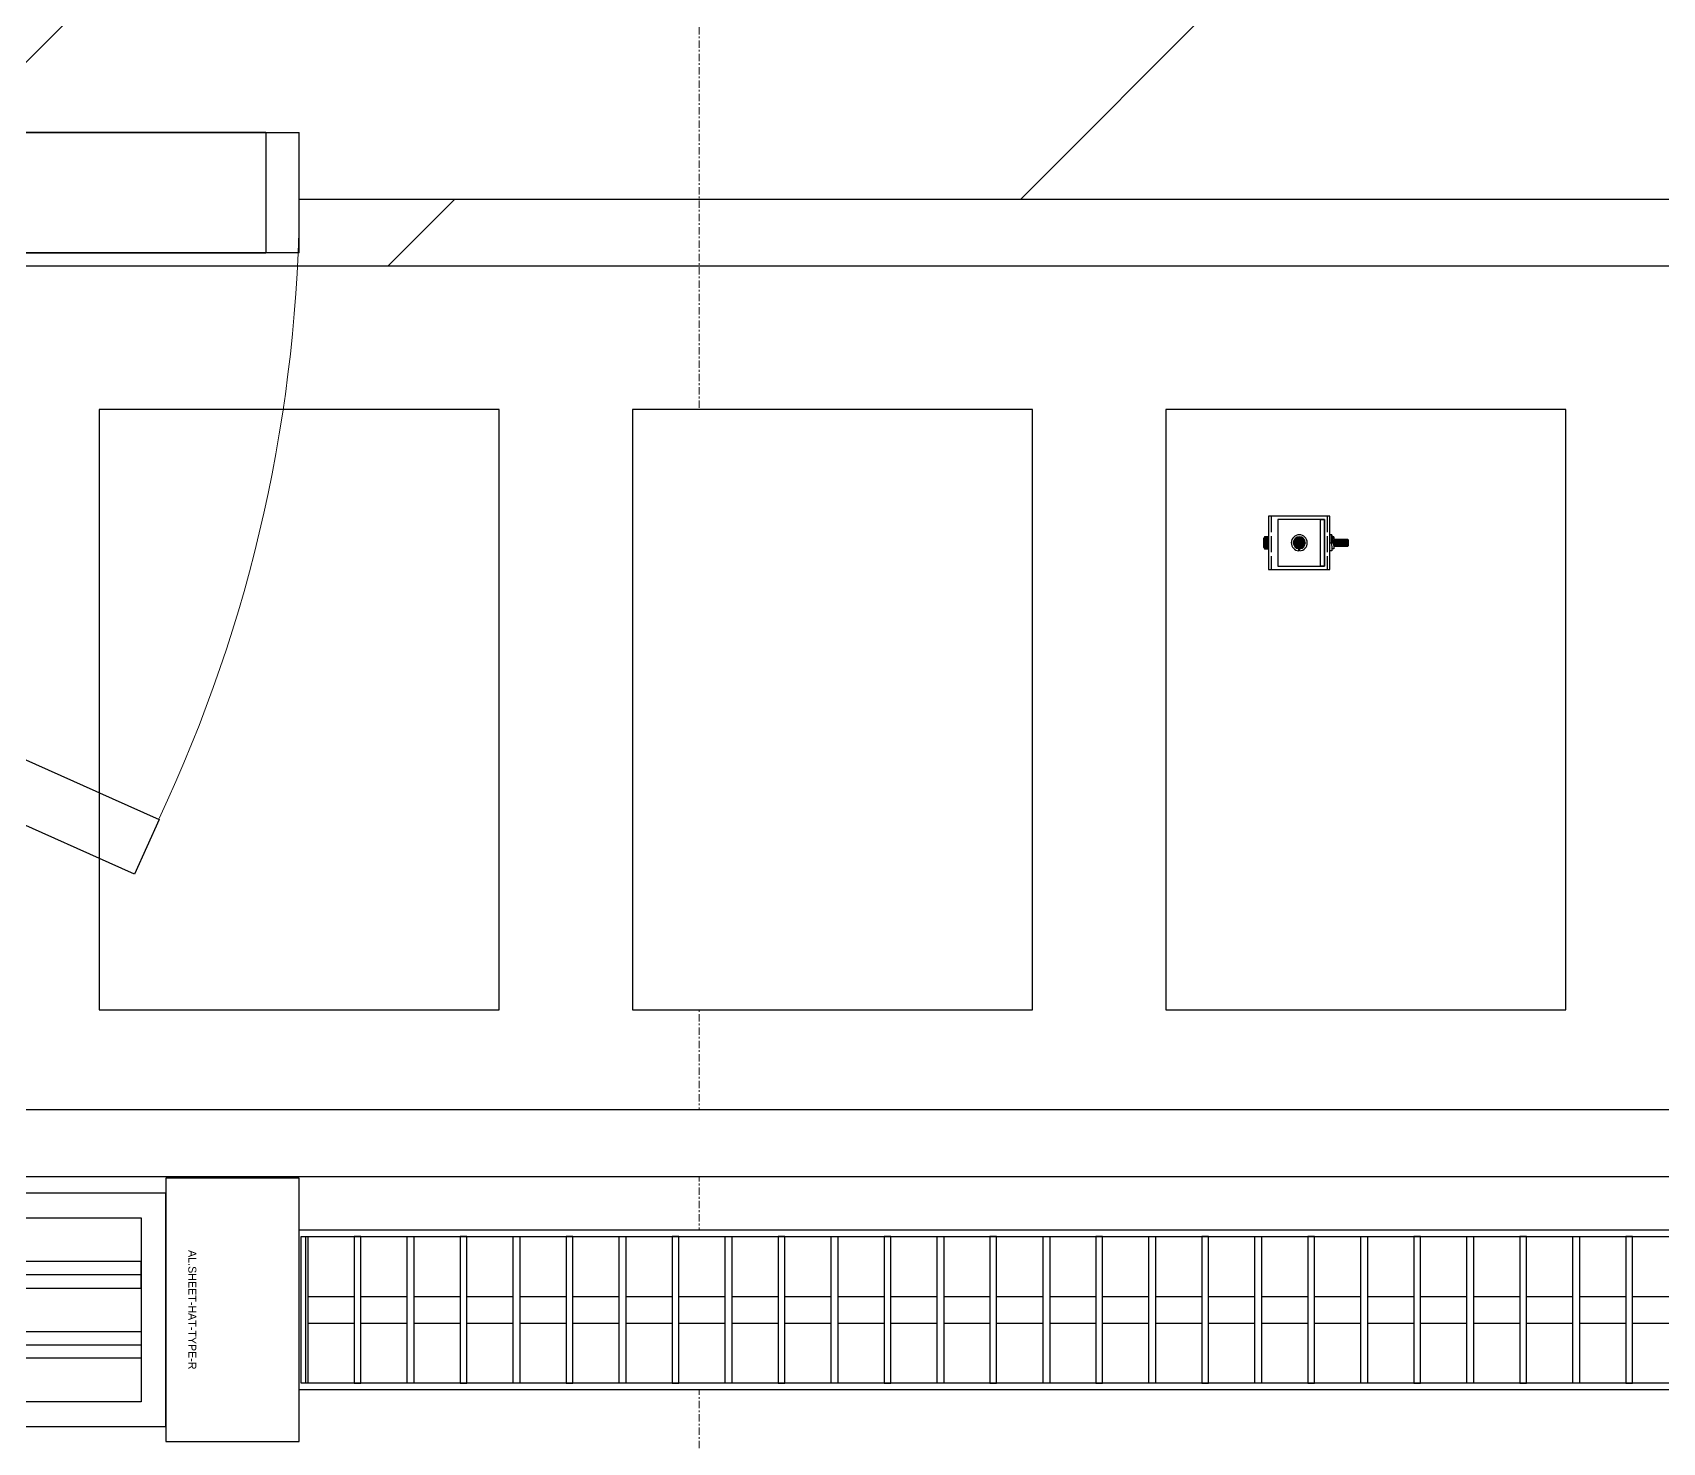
# Model space of a CAD drawing. Header units: millimetres. Extents: x -962357 to -591296, y -195428 to 59420.
# Drawn here: x -779380 to -778158, y 7013 to 8070 of the extents above; entities that cross this region are included whole.
import ezdxf
from ezdxf.enums import TextEntityAlignment as Align

# ---------------------------------------------------------------- set-up
doc = ezdxf.new("R2010")
doc.units = ezdxf.units.MM
doc.linetypes.add('ACAD_ISO02W100', pattern=[15, 12, -3])
doc.linetypes.add('DPA_Grid _ Level 100', pattern=[10, 5.5, -1.6, 1.3, -1.6])
for name, color, linetype in [('000 - CSD_PL_001 - ASCESSORIES', 251, 'Continuous'), ('000 - H A T C H', 8, 'Continuous'), ('000 - WIPEOUT', 250, 'Continuous'), ('001 - ASCESSORIES', 251, 'Continuous'), ('008 - LIGHTING', 1, 'Continuous'), ('A04_TUBE SERIES', 2, 'Continuous'), ('A11_ALU.SOLID SHEET', 2, 'Continuous')]:
    doc.layers.add(name, color=color, linetype=linetype)
for name, color, linetype, lineweight in [('A-DOOR', 3, 'Continuous', 25), ('A-DOOR-E', 2, 'Continuous', 25), ('A-DOOR-OPNG', 2, 'Continuous', 9), ('A-GLAZ-CURT', 2, 'Continuous', 9), ('A-WALL', 5, 'Continuous', 9), ('A-WALL-FNSH', 2, 'Continuous', 9), ('A-WALL-PATT', 1, 'Continuous', 9), ('S-GRID', 251, 'Continuous', 9)]:
    doc.layers.add(name, color=color, linetype=linetype, lineweight=lineweight)
doc.layers.get('000 - CSD_PL_001 - ASCESSORIES').off()

# ---------------------------------------------------------------- blocks, each defined once
blk = doc.blocks.new('PPLS-PP19_Custom Tile Pattern - Custom Tile Pattern-16106263-4180-01 LOWER PLATFORM LEVEL - REFLECTED CEILING PLAN')
at = {"layer": 'A-GLAZ-CURT'}
for p, q in [((-300, 0), (300, 0)), ((300, 0), (-300, 0)), ((-134.2, 0), (-140, 0)), ((230.1, 0), (300, 0)), ((-300, -50), (300, -50)), ((300, -50), (-300, -50))]:
    blk.add_line(p, q, dxfattribs=at)
at = {"layer": 'A-GLAZ-CURT', "flags": 128}
for points in [[(-300, 0), (-291.6, 0), (-283.3, 0), (-275.2, 0), (-267.3, 0), (-259.5, 0), (-251.8, 0), (-244.2, 0), (-236.7, 0), (-229.4, 0), (-222.1, 0), (-214.8, 0), (-207.7, 0), (-200.8, 0), (-194, 0), (-187.5, 0), (-181.4, 0)], [(-190.4, 0), (-196.4, 0), (-202.6, 0), (-209, 0), (-215.7, 0), (-222.6, 0), (-229.7, 0), (-237, 0), (-244.4, 0), (-252, 0), (-259.7, 0), (-267.5, 0), (-275.5, 0), (-283.6, 0), (-291.7, 0), (-300, 0)], [(-149.4, 0), (-141.8, 0), (-132.8, 0), (-126.1, 0)]]:
    blk.add_lwpolyline(points, dxfattribs=at)
at = {"layer": 'A-GLAZ-CURT'}
for points, knots in [([(-300, 0), (-284.7, 0), (-236.6, 0), (-176.1, 0), (-138.3, 0), (-124.9, 0)], [-5323.127839, -5323.127839, -5323.127839, -5323.127839, -4502.809032, -2700.551212, -1108.984966, -1108.984966, -1108.984966, -1108.984966]), ([(-159.2, 0), (-159.6, 0), (-163.4, 0), (-174, 0), (-185.6, 0), (-209.8, 0), (-232, 0), (-248.9, 0), (-253.5, 0), (-253.7, 0)], [-2257.973564, -2257.973564, -2257.973564, -2257.973564, -2237.412286, -2029.680487, -1755.085331, -1400.429864, -858.079193, -543.655514, -531.287897, -531.287897, -531.287897, -531.287897]), ([(-143.3, 0), (-144.7, 0), (-149.9, 0), (-162, 0), (-177.9, 0), (-199.5, 0), (-215.4, 0), (-225.5, 0), (-226.7, 0)], [-2390.191866, -2390.191866, -2390.191866, -2390.191866, -2308.929706, -2113.765672, -1763.376603, -1422.553702, -978.033455, -910.549282, -910.549282, -910.549282, -910.549282]), ([(-128, 0), (-130.6, 0), (-136.8, 0), (-144.4, 0), (-147.1, 0)], [-5691.037617, -5691.037617, -5691.037617, -5691.037617, -5508.838257, -5319.88299, -5319.88299, -5319.88299, -5319.88299]), ([(-65.9, 0), (-70.5, 0), (-83.9, 0), (-110.9, 0), (-128.7, 0), (-142.4, 0), (-143.6, 0)], [-7788.403577, -7788.403577, -7788.403577, -7788.403577, -7508.296369, -7004.680444, -6449.282163, -6393.465623, -6393.465623, -6393.465623, -6393.465623]), ([(-118.2, 0), (-119.4, 0), (-122.1, 0), (-125.4, 0), (-127, 0), (-127.4, 0)], [-164.249813, -164.249813, -164.249813, -164.249813, -98.539552, -24.539552, 0, 0, 0, 0]), ([(-126.5, 0), (-122.4, 0), (-108.7, 0), (-90.8, 0), (-77.2, 0), (-72.3, 0)], [-5231.017328, -5231.017328, -5231.017328, -5231.017328, -4994.692869, -4542.524482, -4234.633075, -4234.633075, -4234.633075, -4234.633075]), ([(-125.7, 0), (-125.3, 0), (-120.4, 0), (-107.3, 0), (-90.4, 0), (-75.3, 0), (-68.4, 0), (-65.1, 0), (-63.6, 0)], [-4082.700899, -4082.700899, -4082.700899, -4082.700899, -4054.690705, -3793.097032, -3402.597032, -3144.956779, -3050.982048, -2969.237017, -2969.237017, -2969.237017, -2969.237017]), ([(-114.9, 0), (-108, 0), (-98.7, 0), (-91.2, 0), (-90.5, 0)], [-6773.888853, -6773.888853, -6773.888853, -6773.888853, -6236.997189, -6184.855039, -6184.855039, -6184.855039, -6184.855039]), ([(-58.7, 0), (-59.6, 0), (-65.7, 0), (-81.2, 0), (-99.4, 0), (-111.4, 0), (-113.3, 0)], [-1113.463882, -1113.463882, -1113.463882, -1113.463882, -1060.00838, -740.068933, -229.489605, -123.718209, -123.718209, -123.718209, -123.718209]), ([(-39.2, 0), (-39.7, 0), (-45.3, 0), (-56.2, 0), (-75.6, 0), (-92, 0), (-103.2, 0), (-106.1, 0)], [-1826.829157, -1826.829157, -1826.829157, -1826.829157, -1792.521578, -1466.981642, -1208.454564, -789.402658, -608.943052, -608.943052, -608.943052, -608.943052]), ([(-96.4, 0), (-96.2, 0), (-90.9, 0), (-71.3, 0), (-42.5, 0), (-15.2, 0), (-3.8, 0), (-1, 0)], [-5115.12164, -5115.12164, -5115.12164, -5115.12164, -5103.229623, -4799.173296, -4065.652676, -3589.737505, -3410.081093, -3410.081093, -3410.081093, -3410.081093]), ([(-67.9, 0), (-73, 0), (-81.1, 0), (-89.2, 0), (-91.8, 0)], [-2627.997013, -2627.997013, -2627.997013, -2627.997013, -2193.204658, -1970.99776, -1970.99776, -1970.99776, -1970.99776]), ([(-79.5, 0), (-79.3, 0), (-74.9, 0), (-70.9, 0), (-67.4, 0)], [-1286.743147, -1286.743147, -1286.743147, -1286.743147, -1274.333717, -1073.56893, -1073.56893, -1073.56893, -1073.56893]), ([(-29, 0), (-34, 0), (-43.7, 0), (-55.8, 0), (-63.3, 0), (-65.5, 0)], [-2680.714891, -2680.714891, -2680.714891, -2680.714891, -2413.671296, -2161.752162, -2037.343317, -2037.343317, -2037.343317, -2037.343317]), ([(31.2, 0), (26, 0), (12, 0), (-16.9, 0), (-42.2, 0), (-56.4, 0), (-58.5, 0)], [-4496.803627, -4496.803627, -4496.803627, -4496.803627, -4222.080604, -3745.412743, -2981.410125, -2831.320802, -2831.320802, -2831.320802, -2831.320802]), ([(-49.8, 0), (-48.2, 0), (-45.4, 0), (-42.6, 0), (-41.8, 0)], [-4417.7536, -4417.7536, -4417.7536, -4417.7536, -4321.566175, -4270.495146, -4270.495146, -4270.495146, -4270.495146]), ([(71, 0), (70.7, 0), (65.3, 0), (53.5, 0), (37, 0), (24.1, 0), (12.8, 0), (-2.9, 0), (-20.6, 0), (-32.8, 0), (-42.4, 0), (-47, 0), (-47.8, 0)], [-2966.590051, -2966.590051, -2966.590051, -2966.590051, -2950.589685, -2634.532728, -2313.748533, -2106.613311, -1925.670641, -1617.263037, -1290.787923, -1039.307308, -819.71621, -773.893057, -773.893057, -773.893057, -773.893057]), ([(-45.9, 0), (-43, 0), (-37.8, 0), (-33.6, 0), (-32.3, 0)], [-3487.344885, -3487.344885, -3487.344885, -3487.344885, -3315.260113, -3238.248822, -3238.248822, -3238.248822, -3238.248822]), ([(-31.3, 0), (-28.4, 0), (-17, 0), (8.8, 0), (43.4, 0), (68.5, 0), (77.9, 0), (79.3, 0)], [-6062.162279, -6062.162279, -6062.162279, -6062.162279, -5862.463379, -5340.621928, -4573.028122, -4094.177415, -3998.447461, -3998.447461, -3998.447461, -3998.447461]), ([(2.8, 0), (-4.7, 0), (-14.7, 0), (-28.9, 0), (-31.3, 0)], [-9880.810509, -9880.810509, -9880.810509, -9880.810509, -9424.652049, -9299.586361, -9299.586361, -9299.586361, -9299.586361]), ([(-29, 0), (-28.7, 0), (-27.4, 0), (-24.5, 0), (-22.6, 0)], [-166.548282, -166.548282, -166.548282, -166.548282, -102.06493, 0, 0, 0, 0]), ([(-22.6, 0), (-20.3, 0), (-17, 0), (-12.7, 0), (-10.9, 0), (-9.9, 0)], [-56468.192263, -56468.192263, -56468.192263, -56468.192263, -56344.022017, -56303.229861, -56238.992205, -56238.992205, -56238.992205, -56238.992205]), ([(-21.2, 0), (-19.4, 0), (-11.8, 0), (-1.3, 0), (4.5, 0)], [-2989.152759, -2989.152759, -2989.152759, -2989.152759, -2864.387349, -2490.960632, -2490.960632, -2490.960632, -2490.960632]), ([(0.5, 0), (-2.2, 0), (-6.9, 0), (-11, 0), (-12.4, 0)], [-2679.34943, -2679.34943, -2679.34943, -2679.34943, -2518.50168, -2435.772209, -2435.772209, -2435.772209, -2435.772209]), ([(-3.4, 0), (-0.6, 0), (14, 0), (42.8, 0), (88.7, 0), (120.6, 0), (138.3, 0), (138.5, 0)], [-439.821474, -439.821474, -439.821474, -439.821474, -429.606584, -390.253598, -346.313304, -291.370682, -290.5735, -290.5735, -290.5735, -290.5735]), ([(3.4, 0), (4.6, 0), (8, 0), (16, 0), (22.5, 0), (24.5, 0)], [-211.182196, -211.182196, -211.182196, -211.182196, -206.416616, -198.214427, -187.717507, -187.717507, -187.717507, -187.717507]), ([(103.1, 0), (101.1, 0), (86.3, 0), (63.3, 0), (37, 0), (25.3, 0), (20.9, 0)], [-375.435014, -375.435014, -375.435014, -375.435014, -369.147452, -330.153101, -307.516438, -289.397823, -289.397823, -289.397823, -289.397823]), ([(21.5, 0), (22, 0), (24.6, 0), (31, 0), (39, 0), (48.3, 0), (52.8, 0), (53.9, 0)], [-1992.768506, -1992.768506, -1992.768506, -1992.768506, -1956.422387, -1818.904206, -1645.594513, -1443.202566, -1370.028348, -1370.028348, -1370.028348, -1370.028348]), ([(136.4, 0), (121.7, 0), (86.9, 0), (51.2, 0), (31.2, 0)], [-106.750556, -106.750556, -106.750556, -106.750556, -59.610984, 0, 0, 0, 0]), ([(36.3, 0), (37.8, 0), (46.7, 0), (52.8, 0), (56.3, 0)], [-314.598523, -314.598523, -314.598523, -314.598523, -305.899624, -292.458861, -292.458861, -292.458861, -292.458861]), ([(100.3, 0), (90.4, 0), (75.2, 0), (57.8, 0), (46.5, 0), (41.8, 0), (38.2, 0), (37.3, 0)], [-395.777283, -395.777283, -395.777283, -395.777283, -357.622665, -341.267687, -334.000314, -326.15566, -321.97841, -321.97841, -321.97841, -321.97841]), ([(39, 0), (43.3, 0), (54.4, 0), (67.2, 0), (73, 0)], [-4639.627446, -4639.627446, -4639.627446, -4639.627446, -4353.683244, -3976.823525, -3976.823525, -3976.823525, -3976.823525]), ([(96.7, 0), (97, 0), (100.3, 0), (109, 0), (120.8, 0), (139.9, 0), (160.9, 0), (176.3, 0), (182.7, 0)], [-2253.533331, -2253.533331, -2253.533331, -2253.533331, -2233.599744, -2052.234781, -1843.028543, -1530.39897, -1095.004608, -662.803921, -662.803921, -662.803921, -662.803921]), ([(131.4, 0), (132.9, 0), (139.5, 0), (148, 0), (152.6, 0)], [-625.910216, -625.910216, -625.910216, -625.910216, -618.981161, -603.66234, -603.66234, -603.66234, -603.66234]), ([(162.8, 0), (165.4, 0), (168.7, 0), (170.7, 0), (170.7, 0)], [-111.264224, -111.264224, -111.264224, -111.264224, -56.742688, -55.632112, -55.632112, -55.632112, -55.632112]), ([(300, 0), (286.5, 0), (254.2, 0), (207.1, 0), (179.8, 0), (166.2, 0), (164.9, 0)], [-285.253232, -285.253232, -285.253232, -285.253232, -244.693688, -187.987675, -143.776725, -138.771843, -138.771843, -138.771843, -138.771843]), ([(171.5, 0), (176.5, 0), (188.6, 0), (194.3, 0), (195.7, 0)], [-7971.819559, -7971.819559, -7971.819559, -7971.819559, -7784.112253, -7707.76565, -7707.76565, -7707.76565, -7707.76565]), ([(185.8, 0), (186.9, 0), (192.6, 0), (208.8, 0), (219.4, 0), (230.1, 0)], [-46.257281, -46.257281, -46.257281, -46.257281, -41.623857, -24.459831, 0, 0, 0, 0]), ([(219.8, 0), (225.3, 0), (244.4, 0), (264.9, 0), (276, 0), (279, 0)], [-6915.603924, -6915.603924, -6915.603924, -6915.603924, -6582.165592, -6068.460911, -5859.388289, -5859.388289, -5859.388289, -5859.388289]), ([(286.1, 0), (286.6, 0), (288.3, 0), (293.6, 0), (297.8, 0), (300, 0)], [-4011.010929, -4011.010929, -4011.010929, -4011.010929, -3959.664717, -3862.421465, -3746.95702, -3746.95702, -3746.95702, -3746.95702])]:
    blk.add_open_spline(points, degree=3, knots=knots, dxfattribs=at)
for points in [[(-122.9, 0), (-125.3, 0), (-129.6, 0), (-133.8, 0)], [(-108.5, 0), (-104.3, 0), (-99.2, 0), (-91.5, 0)], [(67.8, 0), (71.7, 0), (75.7, 0), (79.6, 0)]]:
    blk.add_open_spline(points, degree=3, dxfattribs=at)
blk = doc.blocks.new('PPLS-PP19_Custom Tile Pattern - Custom Tile Pattern-V100-4180-01 LOWER PLATFORM LEVEL - REFLECTED CEILING PLAN')
at = {"layer": 'A-GLAZ-CURT'}
for p, q in [((-300, 0), (300, 0)), ((300, 0), (-300, 0)), ((-134.2, 0), (-140, 0)), ((230.1, 0), (300, 0))]:
    blk.add_line(p, q, dxfattribs=at)
at = {"layer": 'A-GLAZ-CURT', "flags": 128}
for points in [[(-300, 0), (-291.6, 0), (-283.3, 0), (-275.2, 0), (-267.3, 0), (-259.5, 0), (-251.8, 0), (-244.2, 0), (-236.7, 0), (-229.4, 0), (-222.1, 0), (-214.8, 0), (-207.7, 0), (-200.8, 0), (-194, 0), (-187.5, 0), (-181.4, 0)], [(-190.4, 0), (-196.4, 0), (-202.6, 0), (-209, 0), (-215.7, 0), (-222.6, 0), (-229.7, 0), (-237, 0), (-244.4, 0), (-252, 0), (-259.7, 0), (-267.5, 0), (-275.5, 0), (-283.6, 0), (-291.7, 0), (-300, 0)], [(-149.4, 0), (-141.8, 0), (-132.8, 0), (-126.1, 0)]]:
    blk.add_lwpolyline(points, dxfattribs=at)
at = {"layer": 'A-GLAZ-CURT'}
for points, knots in [([(-300, 0), (-284.7, 0), (-236.6, 0), (-176.1, 0), (-138.3, 0), (-124.9, 0)], [-5323.127839, -5323.127839, -5323.127839, -5323.127839, -4502.809032, -2700.551212, -1108.984966, -1108.984966, -1108.984966, -1108.984966]), ([(-159.2, 0), (-159.6, 0), (-163.4, 0), (-174, 0), (-185.6, 0), (-209.8, 0), (-232, 0), (-248.9, 0), (-253.5, 0), (-253.7, 0)], [-2257.973564, -2257.973564, -2257.973564, -2257.973564, -2237.412286, -2029.680487, -1755.085331, -1400.429864, -858.079193, -543.655514, -531.287897, -531.287897, -531.287897, -531.287897]), ([(-143.3, 0), (-144.7, 0), (-149.9, 0), (-162, 0), (-177.9, 0), (-199.5, 0), (-215.4, 0), (-225.5, 0), (-226.7, 0)], [-2390.191866, -2390.191866, -2390.191866, -2390.191866, -2308.929706, -2113.765672, -1763.376603, -1422.553702, -978.033455, -910.549282, -910.549282, -910.549282, -910.549282]), ([(-128, 0), (-130.6, 0), (-136.8, 0), (-144.4, 0), (-147.1, 0)], [-5691.037617, -5691.037617, -5691.037617, -5691.037617, -5508.838257, -5319.88299, -5319.88299, -5319.88299, -5319.88299]), ([(-65.9, 0), (-70.5, 0), (-83.9, 0), (-110.9, 0), (-128.7, 0), (-142.4, 0), (-143.6, 0)], [-7788.403577, -7788.403577, -7788.403577, -7788.403577, -7508.296369, -7004.680444, -6449.282163, -6393.465623, -6393.465623, -6393.465623, -6393.465623]), ([(-118.2, 0), (-119.4, 0), (-122.1, 0), (-125.4, 0), (-127, 0), (-127.4, 0)], [-164.249813, -164.249813, -164.249813, -164.249813, -98.539552, -24.539552, 0, 0, 0, 0]), ([(-126.5, 0), (-122.4, 0), (-108.7, 0), (-90.8, 0), (-77.2, 0), (-72.3, 0)], [-5231.017328, -5231.017328, -5231.017328, -5231.017328, -4994.692869, -4542.524482, -4234.633075, -4234.633075, -4234.633075, -4234.633075]), ([(-125.7, 0), (-125.3, 0), (-120.4, 0), (-107.3, 0), (-90.4, 0), (-75.3, 0), (-68.4, 0), (-65.1, 0), (-63.6, 0)], [-4082.700899, -4082.700899, -4082.700899, -4082.700899, -4054.690705, -3793.097032, -3402.597032, -3144.956779, -3050.982048, -2969.237017, -2969.237017, -2969.237017, -2969.237017]), ([(-114.9, 0), (-108, 0), (-98.7, 0), (-91.2, 0), (-90.5, 0)], [-6773.888853, -6773.888853, -6773.888853, -6773.888853, -6236.997189, -6184.855039, -6184.855039, -6184.855039, -6184.855039]), ([(-58.7, 0), (-59.6, 0), (-65.7, 0), (-81.2, 0), (-99.4, 0), (-111.4, 0), (-113.3, 0)], [-1113.463882, -1113.463882, -1113.463882, -1113.463882, -1060.00838, -740.068933, -229.489605, -123.718209, -123.718209, -123.718209, -123.718209]), ([(-58, 0), (-62.7, 0), (-75.7, 0), (-92, 0), (-103.2, 0), (-106.1, 0)], [-1461.463326, -1461.463326, -1461.463326, -1461.463326, -1208.454564, -789.402658, -608.943052, -608.943052, -608.943052, -608.943052]), ([(-96.4, 0), (-96.2, 0), (-90.9, 0), (-77.3, 0), (-63.7, 0), (-55.8, 0)], [-5115.12164, -5115.12164, -5115.12164, -5115.12164, -5103.229623, -4799.173296, -4384.389977, -4384.389977, -4384.389977, -4384.389977]), ([(-67.9, 0), (-73, 0), (-81.1, 0), (-89.2, 0), (-91.8, 0)], [-2627.997013, -2627.997013, -2627.997013, -2627.997013, -2193.204658, -1970.99776, -1970.99776, -1970.99776, -1970.99776]), ([(-79.5, 0), (-79.3, 0), (-74.9, 0), (-70.9, 0), (-67.4, 0)], [-1286.743147, -1286.743147, -1286.743147, -1286.743147, -1274.333717, -1073.56893, -1073.56893, -1073.56893, -1073.56893]), ([(-54.6, 0), (-48.9, 0), (-34, 0), (-15.2, 0), (-3.8, 0), (-1, 0)], [-4364.727265, -4364.727265, -4364.727265, -4364.727265, -4065.652676, -3589.737505, -3410.081093, -3410.081093, -3410.081093, -3410.081093]), ([(-29, 0), (-34, 0), (-42, 0), (-50.1, 0), (-53.2, 0)], [-2680.714891, -2680.714891, -2680.714891, -2680.714891, -2413.671296, -2251.800508, -2251.800508, -2251.800508, -2251.800508]), ([(-39.2, 0), (-39.7, 0), (-43.5, 0), (-47.6, 0), (-51.4, 0)], [-1826.829157, -1826.829157, -1826.829157, -1826.829157, -1792.521578, -1583.251936, -1583.251936, -1583.251936, -1583.251936]), ([(31.2, 0), (26, 0), (12, 0), (-16.6, 0), (-38.9, 0), (-50.9, 0)], [-4496.803627, -4496.803627, -4496.803627, -4496.803627, -4222.080604, -3745.412743, -2997.869085, -2997.869085, -2997.869085, -2997.869085]), ([(-49.8, 0), (-48.2, 0), (-45.4, 0), (-42.6, 0), (-41.8, 0)], [-4417.7536, -4417.7536, -4417.7536, -4417.7536, -4321.566175, -4270.495146, -4270.495146, -4270.495146, -4270.495146]), ([(71, 0), (70.7, 0), (65.3, 0), (53.5, 0), (37, 0), (24.1, 0), (12.8, 0), (-2.9, 0), (-20.6, 0), (-32.8, 0), (-42.4, 0), (-47, 0), (-47.8, 0)], [-2966.590051, -2966.590051, -2966.590051, -2966.590051, -2950.589685, -2634.532728, -2313.748533, -2106.613311, -1925.670641, -1617.263037, -1290.787923, -1039.307308, -819.71621, -773.893057, -773.893057, -773.893057, -773.893057]), ([(-45.9, 0), (-43, 0), (-37.8, 0), (-33.6, 0), (-32.3, 0)], [-3487.344885, -3487.344885, -3487.344885, -3487.344885, -3315.260113, -3238.248822, -3238.248822, -3238.248822, -3238.248822]), ([(-31.3, 0), (-28.4, 0), (-17, 0), (8.8, 0), (43.4, 0), (68.5, 0), (77.9, 0), (79.3, 0)], [-6062.162279, -6062.162279, -6062.162279, -6062.162279, -5862.463379, -5340.621928, -4573.028122, -4094.177415, -3998.447461, -3998.447461, -3998.447461, -3998.447461]), ([(2.8, 0), (-4.7, 0), (-14.7, 0), (-28.9, 0), (-31.3, 0)], [-9880.810509, -9880.810509, -9880.810509, -9880.810509, -9424.652049, -9299.586361, -9299.586361, -9299.586361, -9299.586361]), ([(-29, 0), (-28.7, 0), (-27.4, 0), (-24.5, 0), (-22.6, 0)], [-166.548282, -166.548282, -166.548282, -166.548282, -102.06493, 0, 0, 0, 0]), ([(-22.6, 0), (-20.3, 0), (-17, 0), (-12.7, 0), (-10.9, 0), (-9.9, 0)], [-56468.192263, -56468.192263, -56468.192263, -56468.192263, -56344.022017, -56303.229861, -56238.992205, -56238.992205, -56238.992205, -56238.992205]), ([(-21.2, 0), (-19.4, 0), (-11.8, 0), (-1.3, 0), (4.5, 0)], [-2989.152759, -2989.152759, -2989.152759, -2989.152759, -2864.387349, -2490.960632, -2490.960632, -2490.960632, -2490.960632]), ([(0.5, 0), (-2.2, 0), (-6.9, 0), (-11, 0), (-12.4, 0)], [-2679.34943, -2679.34943, -2679.34943, -2679.34943, -2518.50168, -2435.772209, -2435.772209, -2435.772209, -2435.772209]), ([(-3.4, 0), (-0.6, 0), (14, 0), (42.8, 0), (88.7, 0), (120.6, 0), (138.3, 0), (138.5, 0)], [-439.821474, -439.821474, -439.821474, -439.821474, -429.606584, -390.253598, -346.313304, -291.370682, -290.5735, -290.5735, -290.5735, -290.5735]), ([(3.4, 0), (4.6, 0), (8, 0), (16, 0), (22.5, 0), (24.5, 0)], [-211.182196, -211.182196, -211.182196, -211.182196, -206.416616, -198.214427, -187.717507, -187.717507, -187.717507, -187.717507]), ([(103.1, 0), (101.1, 0), (86.3, 0), (63.3, 0), (37, 0), (25.3, 0), (20.9, 0)], [-375.435014, -375.435014, -375.435014, -375.435014, -369.147452, -330.153101, -307.516438, -289.397823, -289.397823, -289.397823, -289.397823]), ([(21.5, 0), (22, 0), (24.6, 0), (31, 0), (39, 0), (48.3, 0), (52.8, 0), (53.9, 0)], [-1992.768506, -1992.768506, -1992.768506, -1992.768506, -1956.422387, -1818.904206, -1645.594513, -1443.202566, -1370.028348, -1370.028348, -1370.028348, -1370.028348]), ([(136.4, 0), (121.7, 0), (86.9, 0), (51.2, 0), (31.2, 0)], [-106.750556, -106.750556, -106.750556, -106.750556, -59.610984, 0, 0, 0, 0]), ([(36.3, 0), (37.8, 0), (46.7, 0), (52.8, 0), (56.3, 0)], [-314.598523, -314.598523, -314.598523, -314.598523, -305.899624, -292.458861, -292.458861, -292.458861, -292.458861]), ([(100.3, 0), (90.4, 0), (75.2, 0), (57.8, 0), (46.5, 0), (41.8, 0), (38.2, 0), (37.3, 0)], [-395.777283, -395.777283, -395.777283, -395.777283, -357.622665, -341.267687, -334.000314, -326.15566, -321.97841, -321.97841, -321.97841, -321.97841]), ([(39, 0), (43.3, 0), (54.4, 0), (67.2, 0), (73, 0)], [-4639.627446, -4639.627446, -4639.627446, -4639.627446, -4353.683244, -3976.823525, -3976.823525, -3976.823525, -3976.823525]), ([(96.7, 0), (97, 0), (100.3, 0), (109, 0), (120.8, 0), (139.9, 0), (160.9, 0), (176.3, 0), (182.7, 0)], [-2253.533331, -2253.533331, -2253.533331, -2253.533331, -2233.599744, -2052.234781, -1843.028543, -1530.39897, -1095.004608, -662.803921, -662.803921, -662.803921, -662.803921]), ([(131.4, 0), (132.9, 0), (139.5, 0), (148, 0), (152.6, 0)], [-625.910216, -625.910216, -625.910216, -625.910216, -618.981161, -603.66234, -603.66234, -603.66234, -603.66234]), ([(162.8, 0), (165.4, 0), (168.7, 0), (170.7, 0), (170.7, 0)], [-111.264224, -111.264224, -111.264224, -111.264224, -56.742688, -55.632112, -55.632112, -55.632112, -55.632112]), ([(300, 0), (286.5, 0), (254.2, 0), (207.1, 0), (179.8, 0), (166.2, 0), (164.9, 0)], [-285.253232, -285.253232, -285.253232, -285.253232, -244.693688, -187.987675, -143.776725, -138.771843, -138.771843, -138.771843, -138.771843]), ([(171.5, 0), (176.5, 0), (188.6, 0), (194.3, 0), (195.7, 0)], [-7971.819559, -7971.819559, -7971.819559, -7971.819559, -7784.112253, -7707.76565, -7707.76565, -7707.76565, -7707.76565]), ([(185.8, 0), (186.9, 0), (192.6, 0), (208.8, 0), (219.4, 0), (230.1, 0)], [-46.257281, -46.257281, -46.257281, -46.257281, -41.623857, -24.459831, 0, 0, 0, 0]), ([(219.8, 0), (225.3, 0), (244.4, 0), (264.9, 0), (276, 0), (279, 0)], [-6915.603924, -6915.603924, -6915.603924, -6915.603924, -6582.165592, -6068.460911, -5859.388289, -5859.388289, -5859.388289, -5859.388289]), ([(286.1, 0), (286.6, 0), (288.3, 0), (293.6, 0), (297.8, 0), (300, 0)], [-4011.010929, -4011.010929, -4011.010929, -4011.010929, -3959.664717, -3862.421465, -3746.95702, -3746.95702, -3746.95702, -3746.95702])]:
    blk.add_open_spline(points, degree=3, knots=knots, dxfattribs=at)
for points in [[(-122.9, 0), (-125.3, 0), (-129.6, 0), (-133.8, 0)], [(-108.5, 0), (-104.3, 0), (-99.2, 0), (-91.5, 0)], [(-59.4, 0), (-61.5, 0), (-63.6, 0), (-65.5, 0)], [(67.8, 0), (71.7, 0), (75.7, 0), (79.6, 0)]]:
    blk.add_open_spline(points, degree=3, dxfattribs=at)
blk = doc.blocks.new('*U403')
at = {"layer": 'A-GLAZ-CURT', "rotation": 180}
for name, p in [('PPLS-PP19_Custom Tile Pattern - Custom Tile Pattern-16106263-4180-01 LOWER PLATFORM LEVEL - REFLECTED CEILING PLAN', (-34200, 4315)), ('PPLS-PP19_Custom Tile Pattern - Custom Tile Pattern-16106263-4180-01 LOWER PLATFORM LEVEL - REFLECTED CEILING PLAN', (-33600, 4315)), ('PPLS-PP19_Custom Tile Pattern - Custom Tile Pattern-V100-4180-01 LOWER PLATFORM LEVEL - REFLECTED CEILING PLAN', (-34800, 4315))]:
    blk.add_blockref(name, p, dxfattribs=at)
blk = doc.blocks.new('*U374')
at = {"layer": '001 - ASCESSORIES', "color": 0, "linetype": 'ByBlock'}
blk.add_lwpolyline([(800, 87.5), (-800, 87.5), (-800, -87.5), (800, -87.5)], close=True, dxfattribs=at)
at = {"layer": '001 - ASCESSORIES', "linetype": 'ByBlock'}
for points in [[(-781.5, 69), (781.5, 69), (781.5, -69), (-781.5, -69)], [(781.5, 36.3), (-781.5, 36.3), (-781.5, 16.3), (781.5, 16.3)], [(-781.5, -16.3), (781.5, -16.3), (781.5, -36.3), (-781.5, -36.3)]]:
    blk.add_lwpolyline(points, close=True, dxfattribs=at)
for points in [[(781.5, 26.3), (-781.5, 26.3)], [(-781.5, -26.3), (781.5, -26.3)]]:
    blk.add_lwpolyline(points, dxfattribs=at)
blk = doc.blocks.new('*U634')
at = {"color": 1}
blk.add_wipeout([(600, -60), (-600, -60), (-600, 60), (600, 60)], dxfattribs=at).dxf.layer = '000 - WIPEOUT'
at = {"layer": '001 - ASCESSORIES', "color": 0}
blk.add_lwpolyline([(600, -60), (-600, -60), (-600, 60), (600, 60)], close=True, dxfattribs=at)
at = {"layer": '001 - ASCESSORIES'}
for points in [[(-593.5, -55), (-598.5, -55), (-598.5, 55), (-593.5, 55)], [(595, -55), (-595, -55), (-595, 55), (595, 55)], [(-558.8, -55), (-553.8, -55), (-553.8, 55), (-558.8, 55)], [(-514, -55), (-519, -55), (-519, 55), (-514, 55)], [(-479.3, -55), (-474.3, -55), (-474.3, 55), (-479.3, 55)], [(-434.6, -55), (-439.6, -55), (-439.6, 55), (-434.6, 55)], [(-399.8, -55), (-394.8, -55), (-394.8, 55), (-399.8, 55)], [(-355.1, -55), (-360.1, -55), (-360.1, 55), (-355.1, 55)], [(-320.4, -55), (-315.4, -55), (-315.4, 55), (-320.4, 55)], [(-275.6, -55), (-280.6, -55), (-280.6, 55), (-275.6, 55)], [(-240.9, -55), (-235.9, -55), (-235.9, 55), (-240.9, 55)], [(-196.2, -55), (-201.2, -55), (-201.2, 55), (-196.2, 55)], [(-161.4, -55), (-156.4, -55), (-156.4, 55), (-161.4, 55)], [(-116.7, -55), (-121.7, -55), (-121.7, 55), (-116.7, 55)], [(-82, -55), (-77, -55), (-77, 55), (-82, 55)], [(-37.2, -55), (-42.2, -55), (-42.2, 55), (-37.2, 55)], [(-2.5, -55), (2.5, -55), (2.5, 55), (-2.5, 55)], [(42.2, -55), (37.2, -55), (37.2, 55), (42.2, 55)], [(77, -55), (82, -55), (82, 55), (77, 55)], [(121.7, -55), (116.7, -55), (116.7, 55), (121.7, 55)], [(156.4, -55), (161.4, -55), (161.4, 55), (156.4, 55)], [(201.2, -55), (196.2, -55), (196.2, 55), (201.2, 55)], [(235.9, -55), (240.9, -55), (240.9, 55), (235.9, 55)], [(280.6, -55), (275.6, -55), (275.6, 55), (280.6, 55)], [(315.4, -55), (320.4, -55), (320.4, 55), (315.4, 55)], [(360.1, -55), (355.1, -55), (355.1, 55), (360.1, 55)], [(394.8, -55), (399.8, -55), (399.8, 55), (394.8, 55)], [(439.6, -55), (434.6, -55), (434.6, 55), (439.6, 55)], [(474.3, -55), (479.3, -55), (479.3, 55), (474.3, 55)], [(519, -55), (514, -55), (514, 55), (519, 55)], [(553.8, -55), (558.8, -55), (558.8, 55), (553.8, 55)], [(598.5, -55), (593.5, -55), (593.5, 55), (598.5, 55)]]:
    blk.add_lwpolyline(points, close=True, dxfattribs=at)
for points in [[(-593.5, 10), (-558.8, 10)], [(-553.8, 10), (-519, 10)], [(-514, 10), (-479.3, 10)], [(-474.3, 10), (-439.6, 10)], [(-434.6, 10), (-399.8, 10)], [(-394.8, 10), (-360.1, 10)], [(-355.1, 10), (-320.4, 10)], [(-315.4, 10), (-280.6, 10)], [(-275.6, 10), (-240.9, 10)], [(-235.9, 10), (-201.2, 10)], [(-196.2, 10), (-161.4, 10)], [(-156.4, 10), (-121.7, 10)], [(-116.7, 10), (-82, 10)], [(-77, 10), (-42.2, 10)], [(-37.2, 10), (-2.5, 10)], [(2.5, 10), (37.2, 10)], [(42.2, 10), (77, 10)], [(82, 10), (116.7, 10)], [(121.7, 10), (156.4, 10)], [(161.4, 10), (196.2, 10)], [(201.2, 10), (235.9, 10)], [(240.9, 10), (275.6, 10)], [(280.6, 10), (315.4, 10)], [(320.4, 10), (355.1, 10)], [(360.1, 10), (394.8, 10)], [(399.8, 10), (434.6, 10)], [(439.6, 10), (474.3, 10)], [(479.3, 10), (514, 10)], [(519, 10), (553.8, 10)], [(558.8, 10), (593.5, 10)], [(-593.5, -10), (-558.8, -10)], [(-553.8, -10), (-519, -10)], [(-514, -10), (-479.3, -10)], [(-474.3, -10), (-439.6, -10)], [(-434.6, -10), (-399.8, -10)], [(-394.8, -10), (-360.1, -10)], [(-355.1, -10), (-320.4, -10)], [(-315.4, -10), (-280.6, -10)], [(-275.6, -10), (-240.9, -10)], [(-235.9, -10), (-201.2, -10)], [(-196.2, -10), (-161.4, -10)], [(-156.4, -10), (-121.7, -10)], [(-116.7, -10), (-82, -10)], [(-77, -10), (-42.2, -10)], [(-37.2, -10), (-2.5, -10)], [(2.5, -10), (37.2, -10)], [(42.2, -10), (77, -10)], [(82, -10), (116.7, -10)], [(121.7, -10), (156.4, -10)], [(161.4, -10), (196.2, -10)], [(201.2, -10), (235.9, -10)], [(240.9, -10), (275.6, -10)], [(280.6, -10), (315.4, -10)], [(320.4, -10), (355.1, -10)], [(360.1, -10), (394.8, -10)], [(399.8, -10), (434.6, -10)], [(439.6, -10), (474.3, -10)], [(479.3, -10), (514, -10)], [(519, -10), (553.8, -10)], [(558.8, -10), (593.5, -10)]]:
    blk.add_lwpolyline(points, dxfattribs=at)
blk = doc.blocks.new('*U547')
blk.add_attdef('EXTR.OVL-LENGTH_', (-25, -59.1), '', height=5)
blk.add_wipeout([(-25, 0), (25, 0), (25, 7640), (-25, 7640)]).dxf.layer = '000 - WIPEOUT'
at = {"layer": 'A04_TUBE SERIES', "color": 0}
blk.add_lwpolyline([(-25, 0), (25, 0), (25, 7640), (-25, 7640)], close=True, dxfattribs=at)
blk = doc.blocks.new('*U619')
at = {"color": 3}
for points in [[(-225, -50), (225, -50), (225, -350), (-225, -350)], [(-225, -450), (225, -450), (225, -750), (-225, -750)], [(-225, -850), (225, -850), (225, -1150), (-225, -1150)]]:
    blk.add_wipeout(points, dxfattribs=at).dxf.layer = '000 - WIPEOUT'
at = {"layer": 'A11_ALU.SOLID SHEET', "color": 0, "linetype": 'ByBlock'}
for points in [[(-225, -350), (225, -350), (225, -50), (-225, -50)], [(-225, -750), (225, -750), (225, -450), (-225, -450)], [(-225, -1150), (225, -1150), (225, -850), (-225, -850)]]:
    blk.add_lwpolyline(points, close=True, dxfattribs=at)
blk = doc.blocks.new('*U501')
at = {"layer": 'A11_ALU.SOLID SHEET', "color": 0}
blk.add_lwpolyline([(100, -98.8), (100, 98.8), (0, 98.8), (0, -98.8)], close=True, dxfattribs=at)
at = {"layer": 'Defpoints', "color": 250}
blk.add_point((0, 0), dxfattribs=at)
blk.add_text('AL.SHEET-HAT-TYPE-R', height=6, rotation=270, dxfattribs=at).set_placement((15, 0), align=Align.BOTTOM_CENTER)
blk = doc.blocks.new('*U5836')
blk.add_lwpolyline([(-38349, 4315), (-38349, 2757.5), (-41450, 2757.5), (-41450, 4315), (-49246.8, 4315), (-49246.8, 550), (-30509.1, 550), (-30509.1, 4315), (-38349, 4315)])
at = {"layer": '008 - LIGHTING'}
blk.add_blockref('*U374', (-35400, 3532.5), dxfattribs=at)
at = {"layer": 'A11_ALU.SOLID SHEET', "color": 1}
blk.add_blockref('*U501', (-34600, 3532.5), dxfattribs=at)
at = {"layer": '008 - LIGHTING'}
blk.add_blockref('*U634', (-33900, 3532.5), dxfattribs=at)
at = {"layer": 'A04_TUBE SERIES', "linetype": 'ByBlock', "rotation": 270}
blk.add_blockref('*U547', (-38250, 3657.5), dxfattribs=at)
at = {"layer": 'A11_ALU.SOLID SHEET', "linetype": 'ByBlock', "rotation": 90}
blk.add_blockref('*U619', (-34700, 3982.5), dxfattribs=at)
blk = doc.blocks.new('DPA_AC-SG-PI - A2_1200x2000 mm-12150596-4180-01 LOWER PLATFORM LEVEL - REFLECTED CEILING PLAN')
at = {"layer": 'A-DOOR', "lineweight": 9}
for p, q in [((-575, 75), (-600, 75)), ((-600, 75), (-600, -15)), ((-575, -15), (-575, 75)), ((575, 75), (575, -15)), ((600, 75), (575, 75)), ((600, -15), (600, 75)), ((-600, -15), (-575, -15)), ((575, -15), (600, -15))]:
    blk.add_line(p, q, dxfattribs=at)
at = {"layer": 'A-DOOR'}
for p, q in [((-500, 5), (-500, -45)), ((-525, -20), (-475, -20))]:
    blk.add_line(p, q, dxfattribs=at)
for start, end in [(0, 180), (180, 0)]:
    blk.add_arc((-500, 5), 10, start, end, dxfattribs=at)
at = {"layer": 'A-DOOR-E'}
for p, q in [((-600, 75), (600, 75)), ((-600, -15), (-600, 75)), ((-575, 75), (-575, -15)), ((575, 75), (-575, 75)), ((575, 75), (575, -15)), ((600, -15), (600, 75)), ((-575, -11.1), (-556.6, 30)), ((-556.6, 30), (494.9, -439.9)), ((476.5, -480.9), (-575, -11.1)), ((-566.3, -15), (-600, -15)), ((-575, -15), (-566.3, -15)), ((-456, -15), (575, -15)), ((600, -15), (-456, -15)), ((494.9, -439.9), (476.5, -480.9))]:
    blk.add_line(p, q, dxfattribs=at)
at = {"layer": 'A-DOOR-OPNG'}
blk.add_arc((-500, 30.2), 1100, 334.7442, 0, dxfattribs=at)
blk = doc.blocks.new('C-1-PP19-AR-4180-01-B_20250908-040939_EXDOWNLIGHT')
at = {"layer": 'A-DOOR-E'}
blk.add_blockref('DPA_AC-SG-PI - A2_1200x2000 mm-12150596-4180-01 LOWER PLATFORM LEVEL - REFLECTED CEILING PLAN', (-35100, 4340), dxfattribs=at)
blk = doc.blocks.new('000 - ASSCESSORIES_FAMELINE_GALV.BRACKET_FITTING_L-PROFILE_BK-08_TOP_VIEW')
at = {"linetype": 'Continuous'}
blk.add_wipeout([(-17.5, 19), (-17.5, -16), (17.5, -16), (17.5, 19)], dxfattribs=at).dxf.layer = '000 - WIPEOUT'
at = {"layer": '001 - ASCESSORIES', "linetype": 'ByBlock'}
blk.add_lwpolyline([(-17.5, 19), (17.5, 19), (17.5, 16), (-17.5, 16)], close=True, dxfattribs=at)
at = {"layer": '001 - ASCESSORIES', "color": 0, "linetype": 'Continuous'}
blk.add_lwpolyline([(-17.5, 19), (-17.5, -16), (17.5, -16), (17.5, 19)], close=True, dxfattribs=at)
at = {"layer": '001 - ASCESSORIES'}
blk.add_circle((0, 0), 3.5, dxfattribs=at)
blk = doc.blocks.new('*U492')
at = {"layer": '001 - ASCESSORIES', "color": 0}
blk.add_blockref('000 - ASSCESSORIES_FAMELINE_GALV.BRACKET_FITTING_L-PROFILE_BK-08_TOP_VIEW', (0, 0), dxfattribs=at)
blk = doc.blocks.new('000 - DYNAMIC_VIEW_ASSCESSORIES_GALV.STUD_FULL_THREAD_1-4_TOP_VIEW')
at = {"layer": '000 - H A T C H'}
h = blk.add_hatch(color=250, dxfattribs=at)
h.dxf.hatch_style = 1
edge = h.paths.add_edge_path()
edge.add_arc((0, 0), 3.18, 0, 360)
at = {"layer": '001 - ASCESSORIES', "color": 0}
blk.add_circle((0, 0), 3.18, dxfattribs=at)
blk = doc.blocks.new('*U485')
at = {"layer": '001 - ASCESSORIES', "color": 0}
blk.add_blockref('000 - DYNAMIC_VIEW_ASSCESSORIES_GALV.STUD_FULL_THREAD_1-4_TOP_VIEW', (0, 0), dxfattribs=at)
blk = doc.blocks.new('000 - ASSCESSORIES_FAMELINE_GALV.BRACKET_FITTING_U-PROFILE_BK-07_TOP_VIEW')
at = {"linetype": 'Continuous'}
blk.add_wipeout([(20, -23), (20, 23), (-20, 23), (-20, -23)], dxfattribs=at).dxf.layer = '000 - WIPEOUT'
at = {"layer": '001 - ASCESSORIES', "linetype": 'ACAD_ISO02W100'}
for p, q in [((20, 21), (-20, 21)), ((20, -21), (-20, -21))]:
    blk.add_line(p, q, dxfattribs=at)
at = {"layer": '001 - ASCESSORIES', "color": 0, "linetype": 'Continuous'}
blk.add_lwpolyline([(20, -23), (20, 23), (-20, 23), (-20, -23)], close=True, dxfattribs=at)
at = {"layer": '001 - ASCESSORIES', "linetype": 'Continuous'}
blk.add_circle((0, 0), 3.5, dxfattribs=at)
blk = doc.blocks.new('*U489')
at = {"layer": '001 - ASCESSORIES', "color": 0, "linetype": 'ByBlock'}
blk.add_blockref('000 - ASSCESSORIES_FAMELINE_GALV.BRACKET_FITTING_U-PROFILE_BK-07_TOP_VIEW', (0, 0), dxfattribs=at)
blk = doc.blocks.new('*U281')
at = {"layer": '001 - ASCESSORIES', "color": 0}
blk.add_lwpolyline([(4.6, 0), (2.3, 4), (-2.3, 4), (-4.6, 0), (-2.3, -4), (2.3, -4)], close=True, dxfattribs=at)
at = {"layer": '001 - ASCESSORIES', "color": 8}
blk.add_circle((0, 0), 3.85, dxfattribs=at)
at = {"layer": '001 - ASCESSORIES', "color": 0}
blk.add_circle((0, 0), 2.6, dxfattribs=at)
blk = doc.blocks.new('*U639')
at = {"layer": '000 - CSD_PL_001 - ASCESSORIES', "color": 0, "rotation": 270}
blk.add_blockref('*U281', (0, 0), dxfattribs=at)
blk = doc.blocks.new('*U308')
at = {"layer": '001 - ASCESSORIES'}
blk.add_lwpolyline([(-0.3, -4.5), (-0.3, -2.5, -19.949874), (0.3, -2.5), (0.3, -4.5)], format="xyb", dxfattribs=at)
blk.add_arc((0, 0), 4.5, 273.1847, 266.8153, dxfattribs=at)
blk = doc.blocks.new('000 - ASSCESSORIES_SPRING_WASHER_M5_TOP_VIEW')
at = {"color": 6}
blk.add_blockref('*U308', (0, 0), dxfattribs=at)
blk = doc.blocks.new('*U641')
at = {"color": 6}
blk.add_blockref('000 - ASSCESSORIES_SPRING_WASHER_M5_TOP_VIEW', (0, 0), dxfattribs=at)
blk = doc.blocks.new('*U307')
at = {"layer": '001 - ASCESSORIES'}
blk.add_lwpolyline([(-0.3, -6), (-0.3, -2.5, -19.949874), (0.2, -2.5), (0.2, -6)], format="xyb", dxfattribs=at)
blk.add_arc((0, 0), 6, 273.1847, 266.8153, dxfattribs=at)
blk = doc.blocks.new('000 - ASSCESSORIES_WASHER_M5_TOP_VIEW')
at = {"color": 6}
blk.add_blockref('*U307', (0, 0), dxfattribs=at)
blk = doc.blocks.new('*U640')
at = {"color": 6}
blk.add_blockref('000 - ASSCESSORIES_WASHER_M5_TOP_VIEW', (0, 0), dxfattribs=at)
blk = doc.blocks.new('*U282')
at = {"color": 1}
for p, q in [((-3.5, 3.5), (3.5, 3.5)), ((-3.5, 0), (3.5, 0))]:
    blk.add_line(p, q, dxfattribs=at)
at = {"color": 0}
for points in [[(-2.3, 3.2, 0.249855), (-4.6, 3.2), (-4.6, 0.3, 0.249855), (-2.3, 0.3)], [(2.3, 3.2, 0.062432), (0, 3.5, 0.062432), (-2.3, 3.2), (-2.3, 0.3, 0.061701), (0, 0, 0.061701), (2.3, 0.3)], [(4.6, 3.2, 0.249855), (2.3, 3.2), (2.3, 0.3, 0.249855), (4.6, 0.3)]]:
    blk.add_lwpolyline(points, format="xyb", close=True, dxfattribs=at)
blk = doc.blocks.new('*U296')
at = {"layer": '000 - H A T C H'}
h = blk.add_hatch(dxfattribs=at)
h.set_pattern_fill('ANSI35', color=8, scale=4, angle=65)
h.set_pattern_definition([(110, (-0.5, 0), (-0.939693, -0.34202), []), (110, (-0.2012, 0.6409), (-0.939693, -0.34202), [1.25, -0.25, 0, -0.25])])
h.paths.add_polyline_path([(0, -2.5), (59.5, -2.5), (59.5, 2.5), (0, 2.5)])
at = {"color": 8}
blk.add_line((59.5, -2.5), (59.5, 2.5), dxfattribs=at)
at = {"color": 1}
blk.add_lwpolyline([(59.5, 2.5), (0, 2.5), (0, -2.5), (59.5, -2.5), (60, -2), (60, 2)], close=True, dxfattribs=at)
blk = doc.blocks.new('*U448')
at = {"layer": '000 - H A T C H'}
h = blk.add_hatch(color=250, dxfattribs=at)
h.dxf.hatch_style = 1
edge = h.paths.add_edge_path()
edge.add_line((-0.3, -4.6), (-3.2, -4.6))
edge.add_arc((-1, -3.5), 2.45, 180, 208.0569, ccw=False)
edge.add_line((-3.5, -3.5), (-3.5, 0))
edge.add_arc((5.9, 0), 9.36, 179.9761, 180.0239, ccw=False)
edge.add_line((-3.5, 0), (-3.5, 0))
edge.add_arc((5.9, 0), 9.36, 179.9761, 180.0239, ccw=False)
edge.add_line((-3.5, 0), (-3.5, 3.5))
edge.add_arc((-1, 3.5), 2.45, 151.9431, 180, ccw=False)
edge.add_line((-3.2, 4.6), (-0.3, 4.6))
edge.add_arc((-2.5, 3.5), 2.45, 360, 388.0569, ccw=False)
edge.add_line((0, 3.5), (0, -3.5))
edge.add_arc((-2.5, -3.5), 2.45, 331.9431, 360, ccw=False)
blk.add_blockref('*U296', (0, 0))
at = {"layer": '001 - ASCESSORIES', "rotation": 90}
blk.add_blockref('*U282', (0, 0), dxfattribs=at)
blk = doc.blocks.new('*U306')
blk.add_wipeout([(-6, 0.65), (6, 0.65), (6, -0.65), (-6, -0.65)]).dxf.layer = '000 - WIPEOUT'
at = {"layer": '001 - ASCESSORIES'}
blk.add_lwpolyline([(-6, 0.65), (6, 0.65), (6, -0.65), (-6, -0.65)], close=True, dxfattribs=at)
blk.add_wipeout([(0.1, -0.65), (6, -0.65), (6, 0.65), (0.1, 0.65)]).dxf.layer = '000 - WIPEOUT'
blk.add_wipeout([(-0.1, -0.65), (-6, -0.65), (-6, 0.65), (-0.1, 0.65)]).dxf.layer = '000 - WIPEOUT'
for points in [[(-0.1, -0.65), (-6, -0.65), (-6, 0.65), (-0.1, 0.65)], [(0.1, -0.65), (6, -0.65), (6, 0.65), (0.1, 0.65)]]:
    blk.add_lwpolyline(points, close=True, dxfattribs=at)
blk = doc.blocks.new('000 - ASSCESSORIES_WASHER_M5_FRONT-SIDE-BACK_VIEW')
at = {"color": 6}
blk.add_blockref('*U306', (0, 0), dxfattribs=at)
blk = doc.blocks.new('*U637')
at = {"color": 6}
blk.add_blockref('000 - ASSCESSORIES_WASHER_M5_FRONT-SIDE-BACK_VIEW', (0, 0), dxfattribs=at)
blk = doc.blocks.new('*U309')
blk.add_wipeout([(-4.5, 0.65), (4.5, 0.65), (4.5, -0.65), (-4.5, -0.65)]).dxf.layer = '000 - WIPEOUT'
at = {"layer": '001 - ASCESSORIES'}
blk.add_lwpolyline([(-4.5, 0.65), (4.5, 0.65), (4.5, -0.65), (-4.5, -0.65)], close=True, dxfattribs=at)
blk.add_wipeout([(0.1, -0.95), (4.5, -0.65), (4.5, 0.65), (0.1, 0.35)]).dxf.layer = '000 - WIPEOUT'
blk.add_wipeout([(-0.1, -0.35), (-4.5, -0.65), (-4.5, 0.65), (-0.1, 0.95)]).dxf.layer = '000 - WIPEOUT'
for points in [[(-0.1, -0.35), (-4.5, -0.65), (-4.5, 0.65), (-0.1, 0.95)], [(0.1, -0.95), (4.5, -0.65), (4.5, 0.65), (0.1, 0.35)]]:
    blk.add_lwpolyline(points, close=True, dxfattribs=at)
blk = doc.blocks.new('000 - ASSCESSORIES_SPRING_WASHER_M5_FRONT-SIDE-BACK_VIEW')
at = {"color": 6}
blk.add_blockref('*U309', (0, 0), dxfattribs=at)
blk = doc.blocks.new('*U638')
at = {"color": 6}
blk.add_blockref('000 - ASSCESSORIES_SPRING_WASHER_M5_FRONT-SIDE-BACK_VIEW', (0, 0), dxfattribs=at)
blk = doc.blocks.new('*U486')
at = {"layer": '001 - ASCESSORIES'}
blk.add_blockref('*U448', (-23, 0), dxfattribs=at)
at = {"layer": '001 - ASCESSORIES', "color": 6, "rotation": 180}
for name in ['*U640', '*U641']:
    blk.add_blockref(name, (0, 0), dxfattribs=at)
at = {"layer": '001 - ASCESSORIES', "color": 2, "rotation": 270}
blk.add_blockref('*U639', (0, 0), dxfattribs=at)
blk.add_blockref('*U639', (0, 0), dxfattribs=at)
at = {"layer": '001 - ASCESSORIES', "color": 0, "rotation": 90}
blk.add_blockref('*U489', (0, 0), dxfattribs=at)
at = {"layer": '001 - ASCESSORIES', "color": 0, "rotation": 270}
blk.add_blockref('*U492', (0, 0), dxfattribs=at)
at = {"layer": '001 - ASCESSORIES', "color": 6}
for name in ['*U640', '*U641']:
    blk.add_blockref(name, (0, 0), dxfattribs=at)
at = {"layer": '001 - ASCESSORIES', "color": 2, "rotation": 90}
blk.add_blockref('*U639', (0, 0), dxfattribs=at)
blk.add_blockref('*U639', (0, 0), dxfattribs=at)
at = {"layer": '001 - ASCESSORIES', "color": 1}
blk.add_blockref('*U485', (0, 0), dxfattribs=at)
at = {"layer": '001 - ASCESSORIES', "rotation": 90}
blk.add_blockref('*U637', (23.65, 0), dxfattribs=at)
blk.add_blockref('*U638', (25.25, 0), dxfattribs=at)
blk = doc.blocks.new('C-1-PP19-AR-4180-01-B_20250903-141828_ERROR_HANGING')
at = {"layer": '000 - CSD_PL_001 - ASCESSORIES', "linetype": 'ByBlock'}
blk.add_blockref('*U486', (-33750, 4107.5), dxfattribs=at)

msp = doc.modelspace()

# ---------------------------------------------------------------- hatches: boundary and pattern name
at = {"layer": 'A-WALL-PATT'}
h = msp.add_hatch(dxfattribs=at)
h.set_pattern_fill('FP_2', color=256, style=0, pattern_type=2)
h.set_pattern_definition([(45, (2.4, 1), (-424.26407, 424.26407), [])])
h.paths.add_polyline_path([(-769256, 7945), (-767595, 7945), (-767595, 8145), (-783080, 8145), (-783080, 7945), (-780380, 7945), (-780380, 7995), (-779180, 7995), (-779180, 7945), (-772161.6, 7945)])
h = msp.add_hatch(dxfattribs=at)
h.set_pattern_fill('FP_3', color=256, style=0, pattern_type=2)
h.set_pattern_definition([(45, (2.4, 1), (-1060.6602, 1060.6602), []), (135, (2.4, 1), (-1060.6602, -1060.6602), [])])
h.paths.add_polyline_path([(-772161.6, 7895), (-767845, 7895), (-767845, 7945), (-779180, 7945), (-779180, 7905), (-780236, 7905), (-780213.7, 7895), (-774945, 7895)])
h.paths.add_polyline_path([(-780878.1, 7895), (-780324, 7895), (-780355, 7905), (-780380, 7905), (-780380, 7945), (-783030, 7945), (-783030, 7895)])

# ---------------------------------------------------------------- linework, layer by layer
at = {"layer": 'A-WALL', "color": 7, "lineweight": 25}
msp.add_line((-767845, 7945), (-779180, 7945), dxfattribs=at)
at = {"layer": 'A-WALL-FNSH', "color": 250}
for p, q in [((-779180, 7945), (-767845, 7945)), ((-779180, 7895), (-780213.7, 7895)), ((-767895, 7895), (-779180, 7895))]:
    msp.add_line(p, q, dxfattribs=at)
at = {"layer": 'S-GRID', "linetype": 'DPA_Grid _ Level 100'}
msp.add_line((-778880, -30741.3), (-778880, 54920.2), dxfattribs=at)

# ---------------------------------------------------------------- block references
msp.add_blockref('*U403', (-744680, 3580))

# ---------------------------------------------------------------- next in the draw order: block references
msp.add_blockref('*U5836', (-744680, 3580))

# ---------------------------------------------------------------- next in the draw order: block references
msp.add_blockref('C-1-PP19-AR-4180-01-B_20250908-040939_EXDOWNLIGHT', (-744680, 3580))

# ---------------------------------------------------------------- next in the draw order: block references
msp.add_blockref('C-1-PP19-AR-4180-01-B_20250903-141828_ERROR_HANGING', (-744680, 3580))

doc.saveas('drawing.dxf')
